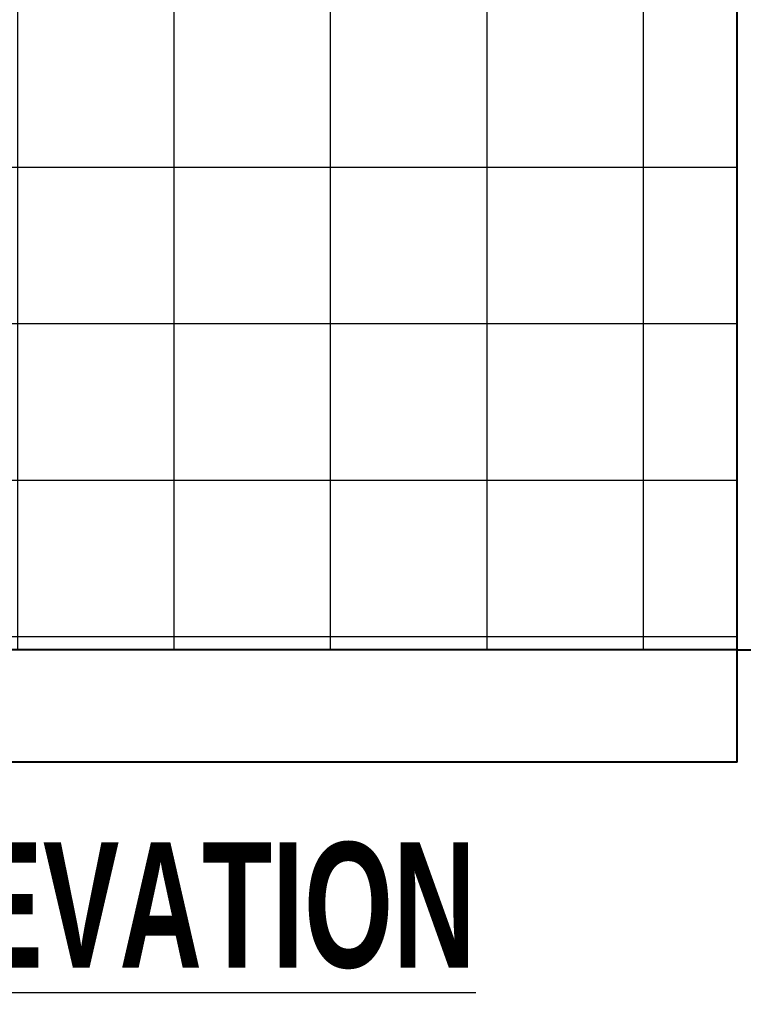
# Model space of a CAD drawing. Header units: inches. Extents: x -5142662 to -4941318, y -3361958 to -3160563.
# Drawn here: x -5010753.6 to -5010637.9, y -3261906 to -3261750.5 of the extents above; entities that cross this region are included whole.
import ezdxf

# ---------------------------------------------------------------- set-up
doc = ezdxf.new("R2010")
doc.units = ezdxf.units.IN
doc.header["$LTSCALE"] = 2
doc.header["$MEASUREMENT"] = 0
doc.linetypes.add('ACAD_ISO02W100', pattern=[15, 12, -3])
doc.layers.get('0').update_dxf_attribs({"linetype": 'CONTINUOUS'})
doc.layers.add('HATCH', color=60, linetype='ACAD_ISO02W100', lineweight=13)
doc.layers.add('Text-100.w', color=254, linetype='CONTINUOUS', lineweight=9)
doc.styles.add('Arial', font='arial.ttf', dxfattribs={"width": 0.8, "height": 12})

msp = doc.modelspace()

# ---------------------------------------------------------------- hatches: boundary and pattern name
at = {"layer": 'HATCH', "transparency": 33554661}
h = msp.add_hatch(dxfattribs=at)
h.set_pattern_fill('ANSI37', color=256, scale=200, angle=45)
h.set_pattern_definition([(90, (67221.096, -2449.113), (-25, 0), []), (180, (67221.096, -2449.113), (-4e-15, -25), [])])
h.paths.add_polyline_path([(-5010781.88, -3261739.21), (-5010811.88, -3261739.21), (-5010811.88, -3261744.21), (-5010781.88, -3261744.21), (-5010781.88, -3261851.21), (-5010638.88, -3261851.21), (-5010638.88, -3261744.21), (-5010620.88, -3261744.21), (-5010620.88, -3261739.21), (-5010638.88, -3261739.21), (-5010638.88, -3261632.21), (-5010620.88, -3261632.21), (-5010620.88, -3261627.21), (-5010638.88, -3261627.21), (-5010638.88, -3261589.21), (-5010781.88, -3261589.21), (-5010781.88, -3261627.21), (-5010811.88, -3261627.21), (-5010811.88, -3261632.21), (-5010781.88, -3261632.21)])

# ---------------------------------------------------------------- linework, layer by layer
at = {"ltscale": 0.5}
for p, q in [((-5010638.88, -3261851.21), (-5010638.88, -3261744.21)), ((-5010638.88, -3261851.21), (-5010930, -3261851.21)), ((-5010638.88, -3261851.21), (-5010608.88, -3261851.21)), ((-5010638.88, -3261869.21), (-5010638.88, -3261851.21)), ((-5010638.88, -3261869.21), (-5010930, -3261869.21))]:
    msp.add_line(p, q, dxfattribs=at)

# ---------------------------------------------------------------- texts
at = {"layer": 'Text-100.w', "insert": (-5010770.77, -3261882), "char_height": 20, "width": 569.1024, "attachment_point": 2, "style": 'Arial'}
msp.add_mtext('\\A1;{\\fArial Narrow|b1|i0|c0|p34;\\L NORTH ELEVATION}', dxfattribs=at)

doc.saveas('drawing.dxf')
